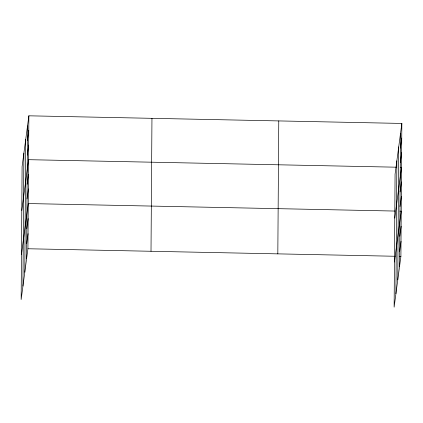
<?xml version="1.0" encoding="UTF-8"?>
<svg xmlns="http://www.w3.org/2000/svg" width="423" height="423" viewBox="0 0 423 423"><rect width="100%" height="100%" fill="white"/><g stroke="black" fill="none" stroke-linecap="round" stroke-linejoin="round"><path stroke-width="0.63" d="M22.948 286.101L23.894 153.163M24.798 272.238L25.745 139.294M26.591 258.776L27.537 125.832M28.875 115.812L22.096 166.62L21.15 299.563L27.929 248.756L28.875 115.812L401.85 123.437L400.904 256.38L394.125 307.188L395.071 174.244L401.85 123.437M151.011 251.273L151.957 118.329M277.821 253.863L278.768 120.92M395.923 293.726L396.869 160.788M397.768 279.862L398.715 146.918M399.566 266.4L400.512 133.462M27.437 140.457L28.769 130.437M27.331 155.082L28.669 145.063M21.785 210.49L28.563 159.683L396.409 167.201M27.12 184.328L28.457 174.308M27.019 198.953L28.357 188.933M21.473 254.36L28.251 203.553L394.812 211.051M26.808 228.642L28.145 218.622M26.702 243.711L28.034 233.686M400.407 148.082L401.744 138.062M400.306 162.707L401.644 152.687M394.759 218.115L401.538 167.307L400.253 167.281M400.095 191.952L401.432 181.932M399.994 206.577L401.332 196.558M394.448 261.985L401.226 211.177L399.941 211.151M399.783 236.267L401.12 226.247M399.672 251.336L401.009 241.311M27.929 248.756L395.135 256.264M399.624 256.354L400.904 256.38"/></g></svg>
